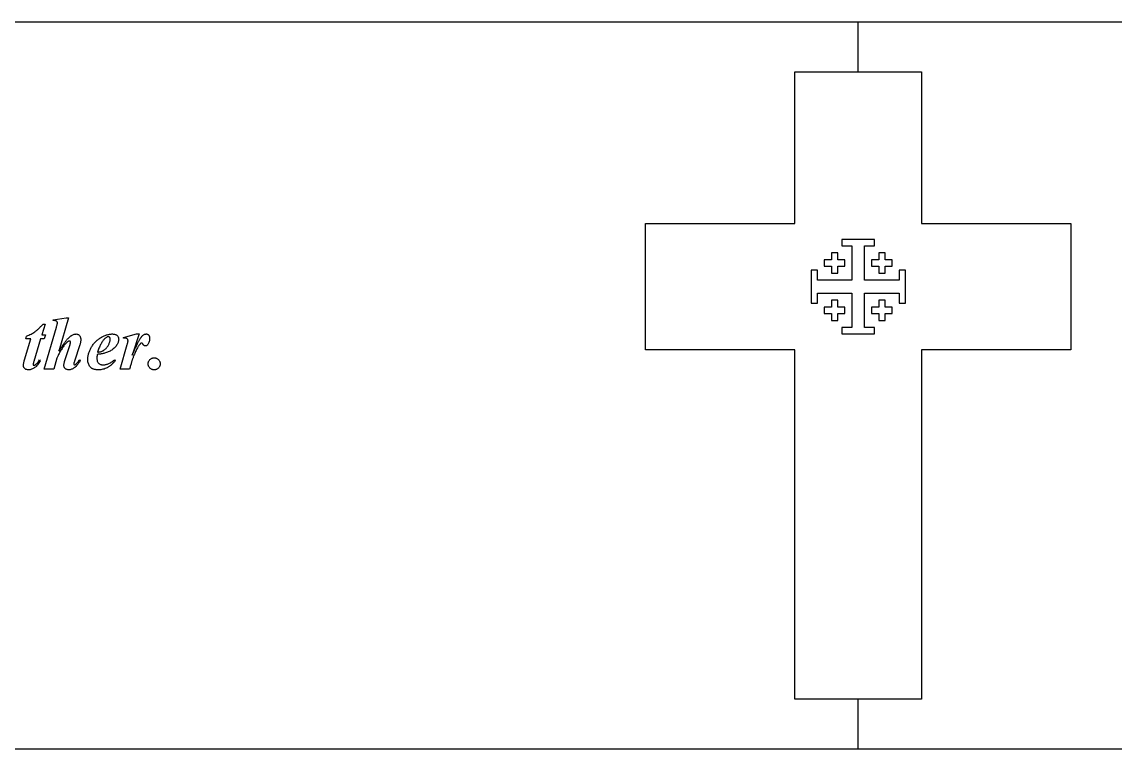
# Model space of a CAD drawing. Header units: inches. Extents: x -17.5 to 0, y -0.6 to 2.9.
# Drawn here: x -12.056 to -7.734, y 0 to 2.875 of the extents above; entities that cross this region are included whole.
import ezdxf

# ---------------------------------------------------------------- set-up
doc = ezdxf.new("R2010")
doc.units = ezdxf.units.IN
doc.header["$MEASUREMENT"] = 0

msp = doc.modelspace()

# ---------------------------------------------------------------- linework, layer by layer
at = {"color": 7, "linetype": 'Continuous', "lineweight": 25}
for p, q in [((-17.375, 2.875), (0, 2.875)), ((-8.75, 2.6781), (-8.75, 2.875)), ((-9, 2.6781), (-8.5, 2.6781)), ((-9, 2.0781), (-9, 2.6781)), ((-8.5, 2.6781), (-8.5, 2.0781)), ((-9.5906, 2.0781), (-9, 2.0781)), ((-9.5906, 1.5781), (-9.5906, 2.0781)), ((-8.5, 2.0781), (-7.9094, 2.0781)), ((-7.9094, 2.0781), (-7.9094, 1.5781)), ((-8.6854, 2.0147), (-8.8146, 2.0147)), ((-8.8146, 2.0147), (-8.8146, 1.9897)), ((-8.8146, 1.9897), (-8.7754, 1.9897)), ((-8.7754, 1.9897), (-8.7754, 1.8535)), ((-8.7246, 1.8535), (-8.7246, 1.9897)), ((-8.7246, 1.9897), (-8.6854, 1.9897)), ((-8.6854, 1.9897), (-8.6854, 2.0147)), ((-8.8309, 1.9621), (-8.856, 1.9621)), ((-8.856, 1.9621), (-8.856, 1.9341)), ((-8.8309, 1.9341), (-8.8309, 1.9621)), ((-8.644, 1.9621), (-8.6691, 1.9621)), ((-8.6691, 1.9621), (-8.6691, 1.9341)), ((-8.644, 1.9341), (-8.644, 1.9621)), ((-8.856, 1.9341), (-8.8839, 1.9341)), ((-8.8839, 1.9341), (-8.8839, 1.9091)), ((-8.8839, 1.9091), (-8.856, 1.9091)), ((-8.856, 1.9091), (-8.856, 1.8811)), ((-8.803, 1.9341), (-8.8309, 1.9341)), ((-8.8309, 1.8811), (-8.8309, 1.9091)), ((-8.8309, 1.9091), (-8.803, 1.9091)), ((-8.803, 1.9091), (-8.803, 1.9341)), ((-8.6691, 1.9341), (-8.697, 1.9341)), ((-8.697, 1.9341), (-8.697, 1.9091)), ((-8.697, 1.9091), (-8.6691, 1.9091)), ((-8.6691, 1.9091), (-8.6691, 1.8811)), ((-8.6161, 1.9341), (-8.644, 1.9341)), ((-8.644, 1.8811), (-8.644, 1.9091)), ((-8.644, 1.9091), (-8.6161, 1.9091)), ((-8.6161, 1.9091), (-8.6161, 1.9341)), ((-8.9115, 1.8928), (-8.9365, 1.8928)), ((-8.9365, 1.8928), (-8.9365, 1.7635)), ((-8.9115, 1.8535), (-8.9115, 1.8928)), ((-8.856, 1.8811), (-8.8309, 1.8811)), ((-8.6691, 1.8811), (-8.644, 1.8811)), ((-8.5635, 1.8928), (-8.5885, 1.8928)), ((-8.5885, 1.8928), (-8.5885, 1.8535)), ((-8.5635, 1.7635), (-8.5635, 1.8928)), ((-8.7754, 1.8535), (-8.9115, 1.8535)), ((-8.5885, 1.8535), (-8.7246, 1.8535)), ((-8.9115, 1.7635), (-8.9115, 1.8028)), ((-8.9115, 1.8028), (-8.7754, 1.8028)), ((-8.856, 1.7752), (-8.856, 1.7472)), ((-8.8309, 1.7752), (-8.856, 1.7752)), ((-8.8309, 1.7472), (-8.8309, 1.7752)), ((-8.7754, 1.8028), (-8.7754, 1.6666)), ((-8.7246, 1.6666), (-8.7246, 1.8028)), ((-8.7246, 1.8028), (-8.5885, 1.8028)), ((-8.644, 1.7752), (-8.6691, 1.7752)), ((-8.6691, 1.7752), (-8.6691, 1.7472)), ((-8.644, 1.7472), (-8.644, 1.7752)), ((-8.5885, 1.8028), (-8.5885, 1.7635)), ((-8.9365, 1.7635), (-8.9115, 1.7635)), ((-8.856, 1.7472), (-8.8839, 1.7472)), ((-8.8839, 1.7472), (-8.8839, 1.7222)), ((-8.803, 1.7472), (-8.8309, 1.7472)), ((-8.803, 1.7222), (-8.803, 1.7472)), ((-8.6691, 1.7472), (-8.697, 1.7472)), ((-8.697, 1.7472), (-8.697, 1.7222)), ((-8.6161, 1.7472), (-8.644, 1.7472)), ((-8.6161, 1.7222), (-8.6161, 1.7472)), ((-8.5885, 1.7635), (-8.5635, 1.7635)), ((-11.9314, 1.6967), (-11.8801, 1.7051)), ((-11.9314, 1.694), (-11.9314, 1.6967)), ((-11.8709, 1.7051), (-11.9093, 1.5733)), ((-11.8801, 1.7051), (-11.8709, 1.7051)), ((-8.8839, 1.7222), (-8.856, 1.7222)), ((-8.856, 1.7222), (-8.856, 1.6942)), ((-8.856, 1.6942), (-8.8309, 1.6942)), ((-8.8309, 1.6942), (-8.8309, 1.7222)), ((-8.8309, 1.7222), (-8.803, 1.7222)), ((-8.697, 1.7222), (-8.6691, 1.7222)), ((-8.6691, 1.7222), (-8.6691, 1.6942)), ((-8.6691, 1.6942), (-8.644, 1.6942)), ((-8.644, 1.6942), (-8.644, 1.7222)), ((-8.644, 1.7222), (-8.6161, 1.7222)), ((-11.9643, 1.6801), (-11.9764, 1.6384)), ((-11.9724, 1.6801), (-11.9643, 1.6801)), ((-11.9675, 1.5023), (-11.9192, 1.668)), ((-8.7754, 1.6666), (-8.8146, 1.6666)), ((-8.8146, 1.6666), (-8.8146, 1.6416)), ((-8.6854, 1.6666), (-8.7246, 1.6666)), ((-8.6854, 1.6416), (-8.6854, 1.6666)), ((-12.0454, 1.5389), (-12.0201, 1.6217)), ((-12.0397, 1.6217), (-12.0369, 1.6329)), ((-12.0201, 1.6217), (-12.0397, 1.6217)), ((-11.9827, 1.6217), (-12.0088, 1.5319)), ((-11.968, 1.6217), (-11.9827, 1.6217)), ((-11.9764, 1.6384), (-11.9629, 1.6384)), ((-11.9629, 1.6384), (-11.968, 1.6217)), ((-11.8858, 1.5357), (-11.8654, 1.5996)), ((-11.6675, 1.5023), (-11.6392, 1.5997)), ((-11.6536, 1.6273), (-11.6026, 1.6412)), ((-11.6536, 1.6245), (-11.6536, 1.6273)), ((-11.5924, 1.6412), (-11.6197, 1.557)), ((-11.6026, 1.6412), (-11.5924, 1.6412)), ((-8.8146, 1.6416), (-8.6854, 1.6416)), ((-11.8268, 1.5977), (-11.8477, 1.5341)), ((-9, 1.5781), (-9.5906, 1.5781)), ((-9, 0.1969), (-9, 1.5781)), ((-7.9094, 1.5781), (-8.5, 1.5781)), ((-8.5, 1.5781), (-8.5, 0.1969)), ((-11.9863, 1.5384), (-11.9835, 1.535)), ((-11.9173, 1.5458), (-11.93, 1.5023)), ((-11.8279, 1.5384), (-11.8251, 1.5352)), ((-11.6897, 1.5384), (-11.6869, 1.5347)), ((-11.93, 1.5023), (-11.9675, 1.5023)), ((-11.63, 1.5023), (-11.6675, 1.5023)), ((-8.5, 0.1969), (-9, 0.1969)), ((-8.75, 0), (-8.75, 0.1969)), ((0, 0), (-17.375, 0))]:
    msp.add_line(p, q, dxfattribs=at)
for points, knots in [([(-11.9181, 1.6911), (-11.9189, 1.6916), (-11.9206, 1.6927), (-11.9238, 1.6936), (-11.9274, 1.6941), (-11.93, 1.694), (-11.9314, 1.694)], [0, 0, 0, 0, 0.204337, 0.435005, 0.69821, 1, 1, 1, 1]), ([(-11.9149, 1.6841), (-11.9149, 1.6848), (-11.915, 1.6862), (-11.9156, 1.6881), (-11.9167, 1.6898), (-11.9176, 1.6907), (-11.9181, 1.6911)], [0, 0, 0, 0, 0.265526, 0.514444, 0.752194, 1, 1, 1, 1]), ([(-12.0369, 1.6329), (-12.0338, 1.6341), (-12.028, 1.6364), (-12.0196, 1.6404), (-12.0119, 1.6447), (-12.0059, 1.6486), (-12.0013, 1.6521), (-11.9976, 1.655), (-11.9939, 1.6583), (-11.9899, 1.6619), (-11.9857, 1.666), (-11.9815, 1.6704), (-11.9769, 1.6751), (-11.9739, 1.6784), (-11.9724, 1.6801)], [0, 0, 0, 0, 0.120172, 0.234507, 0.343418, 0.447385, 0.500336, 0.558038, 0.620076, 0.686978, 0.757998, 0.833949, 0.914855, 1, 1, 1, 1]), ([(-11.9192, 1.668), (-11.9187, 1.6697), (-11.9178, 1.6727), (-11.9167, 1.6771), (-11.9156, 1.6808), (-11.9151, 1.683), (-11.9149, 1.6841)], [0, 0, 0, 0, 0.309608, 0.579825, 0.809543, 1, 1, 1, 1]), ([(-11.8811, 1.6043), (-11.8827, 1.6027), (-11.8858, 1.5993), (-11.8903, 1.5936), (-11.8949, 1.5873), (-11.8994, 1.5802), (-11.9039, 1.5726), (-11.9084, 1.5643), (-11.913, 1.5553), (-11.9158, 1.5491), (-11.9173, 1.5458)], [0, 0, 0, 0, 0.097381, 0.201941, 0.314889, 0.435268, 0.563663, 0.700252, 0.84603, 1, 1, 1, 1]), ([(-11.9093, 1.5733), (-11.9077, 1.5758), (-11.9047, 1.5805), (-11.9004, 1.5872), (-11.8964, 1.5933), (-11.8927, 1.5988), (-11.8894, 1.6037), (-11.8863, 1.6079), (-11.8836, 1.6115), (-11.8819, 1.6137), (-11.8811, 1.6147)], [0, 0, 0, 0, 0.173877, 0.333793, 0.479504, 0.611991, 0.729823, 0.833527, 0.924039, 1, 1, 1, 1]), ([(-11.8811, 1.6147), (-11.8801, 1.616), (-11.878, 1.6184), (-11.8749, 1.6218), (-11.8719, 1.6249), (-11.8691, 1.6277), (-11.8663, 1.6302), (-11.8637, 1.6323), (-11.8612, 1.6342), (-11.858, 1.6362), (-11.8542, 1.6381), (-11.8496, 1.6399), (-11.8451, 1.641), (-11.8421, 1.6411), (-11.8406, 1.6412)], [0, 0, 0, 0, 0.098594, 0.190898, 0.276935, 0.356828, 0.430658, 0.499201, 0.561431, 0.618084, 0.722633, 0.821089, 0.911954, 1, 1, 1, 1]), ([(-11.8674, 1.6134), (-11.8683, 1.6133), (-11.8704, 1.613), (-11.8737, 1.611), (-11.8773, 1.6081), (-11.8798, 1.6057), (-11.8811, 1.6043)], [0, 0, 0, 0, 0.166187, 0.382288, 0.65827, 1, 1, 1, 1]), ([(-11.8635, 1.6092), (-11.8635, 1.6097), (-11.8636, 1.6108), (-11.8646, 1.6121), (-11.8658, 1.6132), (-11.8669, 1.6134), (-11.8674, 1.6134)], [0, 0, 0, 0, 0.253161, 0.511631, 0.767134, 1, 1, 1, 1]), ([(-11.8654, 1.5996), (-11.8651, 1.6006), (-11.8646, 1.6025), (-11.8639, 1.6051), (-11.8636, 1.6073), (-11.8635, 1.6086), (-11.8635, 1.6092)], [0, 0, 0, 0, 0.326208, 0.598677, 0.822608, 1, 1, 1, 1]), ([(-11.8406, 1.6412), (-11.8394, 1.6411), (-11.8371, 1.641), (-11.8338, 1.6397), (-11.8307, 1.6376), (-11.8279, 1.6348), (-11.8257, 1.6314), (-11.824, 1.6273), (-11.823, 1.6227), (-11.8229, 1.6195), (-11.8228, 1.6178)], [0, 0, 0, 0, 0.1081949, 0.2144751, 0.3256744, 0.4448973, 0.5722956, 0.7032144, 0.8456361, 1, 1, 1, 1]), ([(-11.8228, 1.6178), (-11.8229, 1.6164), (-11.823, 1.6133), (-11.8238, 1.6085), (-11.825, 1.6032), (-11.8262, 1.5996), (-11.8268, 1.5977)], [0, 0, 0, 0, 0.209004, 0.443557, 0.70733, 1, 1, 1, 1]), ([(-11.7953, 1.5388), (-11.7952, 1.5409), (-11.7952, 1.5449), (-11.7945, 1.551), (-11.7934, 1.5571), (-11.7919, 1.5632), (-11.79, 1.5693), (-11.7876, 1.5754), (-11.7849, 1.5815), (-11.7817, 1.5875), (-11.7782, 1.5934), (-11.7743, 1.5991), (-11.7701, 1.6044), (-11.7656, 1.6094), (-11.7608, 1.6142), (-11.7557, 1.6186), (-11.7503, 1.6227), (-11.7446, 1.6265), (-11.7387, 1.6299), (-11.7328, 1.6329), (-11.727, 1.6355), (-11.721, 1.6375), (-11.7151, 1.6392), (-11.7092, 1.6403), (-11.7033, 1.6411), (-11.6993, 1.6411), (-11.6973, 1.6412)], [0, 0, 0, 0, 0.039082, 0.078362, 0.117989, 0.158248, 0.199189, 0.24105, 0.28388, 0.328057, 0.3726, 0.416552, 0.459861, 0.503325, 0.546527, 0.59004, 0.633619, 0.677877, 0.721755, 0.764051, 0.805409, 0.845552, 0.884872, 0.923553, 0.962033, 1, 1, 1, 1]), ([(-11.7566, 1.569), (-11.7545, 1.5693), (-11.7507, 1.5699), (-11.7454, 1.571), (-11.7408, 1.5723), (-11.7368, 1.5739), (-11.7332, 1.5757), (-11.7297, 1.5781), (-11.7263, 1.5808), (-11.7229, 1.5841), (-11.7197, 1.5878), (-11.7166, 1.592), (-11.7138, 1.5966), (-11.7113, 1.6017), (-11.7091, 1.6068), (-11.7075, 1.6119), (-11.7066, 1.6168), (-11.7064, 1.62), (-11.7064, 1.6216)], [0, 0, 0, 0, 0.076865, 0.145034, 0.205136, 0.257311, 0.307089, 0.35899, 0.414116, 0.473151, 0.535406, 0.600225, 0.668527, 0.740015, 0.811443, 0.877706, 0.940411, 1, 1, 1, 1]), ([(-11.73, 1.6207), (-11.7314, 1.6192), (-11.7341, 1.6161), (-11.7378, 1.6109), (-11.7414, 1.6053), (-11.7447, 1.599), (-11.748, 1.5923), (-11.751, 1.585), (-11.7539, 1.5772), (-11.7557, 1.5718), (-11.7566, 1.569)], [0, 0, 0, 0, 0.102496, 0.210714, 0.32463, 0.445355, 0.572975, 0.707181, 0.84953, 1, 1, 1, 1]), ([(-11.7144, 1.6301), (-11.7156, 1.6299), (-11.7182, 1.6296), (-11.7221, 1.6277), (-11.7261, 1.6247), (-11.7287, 1.6221), (-11.73, 1.6207)], [0, 0, 0, 0, 0.195013, 0.416861, 0.68378, 1, 1, 1, 1]), ([(-11.6792, 1.5999), (-11.6806, 1.5977), (-11.6835, 1.5933), (-11.6886, 1.5874), (-11.6942, 1.5822), (-11.7004, 1.5777), (-11.7071, 1.5737), (-11.7141, 1.5703), (-11.7215, 1.5673), (-11.7267, 1.5658), (-11.7293, 1.565)], [0, 0, 0, 0, 0.126688, 0.250228, 0.372514, 0.49468, 0.617641, 0.742739, 0.869822, 1, 1, 1, 1]), ([(-11.7064, 1.6216), (-11.7064, 1.6222), (-11.7064, 1.6234), (-11.7069, 1.6251), (-11.7076, 1.6266), (-11.7086, 1.6278), (-11.7098, 1.6289), (-11.7112, 1.6296), (-11.7127, 1.63), (-11.7138, 1.6301), (-11.7144, 1.6301)], [0, 0, 0, 0, 0.142801, 0.272978, 0.397465, 0.51751, 0.637554, 0.753126, 0.873718, 1, 1, 1, 1]), ([(-11.6973, 1.6412), (-11.6954, 1.6411), (-11.6919, 1.641), (-11.6869, 1.6399), (-11.6826, 1.6381), (-11.6792, 1.6355), (-11.6764, 1.6323), (-11.6744, 1.6288), (-11.6733, 1.6248), (-11.6731, 1.622), (-11.6731, 1.6206)], [0, 0, 0, 0, 0.157556, 0.296643, 0.423401, 0.542675, 0.6567, 0.76879, 0.880952, 1, 1, 1, 1]), ([(-11.6731, 1.6206), (-11.6731, 1.6188), (-11.6733, 1.6153), (-11.6745, 1.61), (-11.6764, 1.6048), (-11.6782, 1.6015), (-11.6792, 1.5999)], [0, 0, 0, 0, 0.242528, 0.485953, 0.737487, 1, 1, 1, 1]), ([(-11.6362, 1.6141), (-11.6363, 1.6153), (-11.6363, 1.6175), (-11.6376, 1.6203), (-11.6396, 1.6223), (-11.6418, 1.6234), (-11.6441, 1.6241), (-11.6466, 1.6243), (-11.6499, 1.6245), (-11.6523, 1.6245), (-11.6536, 1.6245)], [0, 0, 0, 0, 0.150745, 0.274893, 0.388689, 0.507831, 0.584565, 0.690788, 0.829821, 1, 1, 1, 1]), ([(-11.6392, 1.5997), (-11.6387, 1.6014), (-11.6379, 1.6043), (-11.637, 1.6084), (-11.6364, 1.6116), (-11.6362, 1.6134), (-11.6362, 1.6141)], [0, 0, 0, 0, 0.350075, 0.630908, 0.849316, 1, 1, 1, 1]), ([(-11.5852, 1.6042), (-11.5857, 1.6038), (-11.5871, 1.6029), (-11.589, 1.601), (-11.5911, 1.5984), (-11.5936, 1.5952), (-11.5964, 1.5911), (-11.5993, 1.5858), (-11.6026, 1.5794), (-11.606, 1.5721), (-11.6094, 1.5646), (-11.6125, 1.5573), (-11.6152, 1.5507), (-11.6172, 1.5455), (-11.6187, 1.5412), (-11.62, 1.5375), (-11.6213, 1.5331), (-11.6228, 1.5281), (-11.6244, 1.5225), (-11.6262, 1.5163), (-11.628, 1.5095), (-11.6294, 1.5048), (-11.63, 1.5023)], [0, 0, 0, 0, 0.018512, 0.042511, 0.072038, 0.107513, 0.150611, 0.204319, 0.267951, 0.342632, 0.41874, 0.488356, 0.551653, 0.608652, 0.63804, 0.673035, 0.713772, 0.759641, 0.811495, 0.868854, 0.93162, 1, 1, 1, 1]), ([(-11.6197, 1.557), (-11.6186, 1.5595), (-11.6166, 1.5644), (-11.6134, 1.5715), (-11.6104, 1.5783), (-11.6075, 1.5847), (-11.6047, 1.5907), (-11.602, 1.5964), (-11.5994, 1.6017), (-11.5969, 1.6066), (-11.5945, 1.6112), (-11.5922, 1.6154), (-11.59, 1.6192), (-11.5878, 1.6226), (-11.5859, 1.6257), (-11.5839, 1.6284), (-11.5821, 1.6308), (-11.5809, 1.6322), (-11.5803, 1.6328)], [0, 0, 0, 0, 0.095301, 0.18648, 0.272875, 0.354696, 0.432414, 0.506037, 0.574896, 0.639227, 0.699262, 0.755246, 0.806323, 0.853838, 0.896685, 0.935191, 0.96984, 1, 1, 1, 1]), ([(-11.5822, 1.6051), (-11.5827, 1.605), (-11.5837, 1.6049), (-11.5847, 1.6044), (-11.5852, 1.6042)], [0, 0, 0, 0, 0.471736, 1, 1, 1, 1]), ([(-11.5672, 1.594), (-11.5681, 1.594), (-11.5698, 1.5941), (-11.5722, 1.595), (-11.5743, 1.5965), (-11.5758, 1.5986), (-11.5769, 1.6007), (-11.5781, 1.6023), (-11.5789, 1.6035), (-11.5798, 1.6044), (-11.5809, 1.6049), (-11.5817, 1.605), (-11.5822, 1.6051)], [0, 0, 0, 0, 0.137153, 0.261675, 0.387414, 0.520635, 0.64693, 0.748142, 0.820248, 0.868457, 0.935312, 1, 1, 1, 1]), ([(-11.5803, 1.6328), (-11.5791, 1.6341), (-11.5767, 1.6365), (-11.5726, 1.6392), (-11.5684, 1.6409), (-11.5655, 1.6411), (-11.564, 1.6412)], [0, 0, 0, 0, 0.283236, 0.539118, 0.77285, 1, 1, 1, 1]), ([(-11.5576, 1.6001), (-11.5583, 1.5992), (-11.5596, 1.5975), (-11.562, 1.5955), (-11.5645, 1.5942), (-11.5663, 1.594), (-11.5672, 1.594)], [0, 0, 0, 0, 0.2943087, 0.5496681, 0.7775797, 1, 1, 1, 1]), ([(-11.564, 1.6412), (-11.5631, 1.6411), (-11.5612, 1.6411), (-11.5587, 1.6401), (-11.5563, 1.6387), (-11.5544, 1.6367), (-11.5527, 1.6342), (-11.5516, 1.6312), (-11.5509, 1.6278), (-11.5509, 1.6253), (-11.5508, 1.624)], [0, 0, 0, 0, 0.1163793, 0.2257611, 0.3346185, 0.4480798, 0.5692364, 0.6973677, 0.8410742, 1, 1, 1, 1]), ([(-11.5508, 1.624), (-11.5509, 1.6218), (-11.5511, 1.6173), (-11.5524, 1.611), (-11.5544, 1.6052), (-11.5565, 1.6018), (-11.5576, 1.6001)], [0, 0, 0, 0, 0.270819, 0.525376, 0.765551, 1, 1, 1, 1]), ([(-11.7579, 1.5606), (-11.7581, 1.5591), (-11.7584, 1.556), (-11.7588, 1.5517), (-11.7591, 1.5478), (-11.7591, 1.5454), (-11.7592, 1.5442)], [0, 0, 0, 0, 0.289329, 0.553966, 0.789077, 1, 1, 1, 1]), ([(-11.7293, 1.565), (-11.7312, 1.5645), (-11.7353, 1.5635), (-11.742, 1.5623), (-11.7496, 1.5614), (-11.755, 1.5609), (-11.7579, 1.5606)], [0, 0, 0, 0, 0.20459, 0.439082, 0.704993, 1, 1, 1, 1]), ([(-12.0496, 1.5161), (-12.0496, 1.5176), (-12.0494, 1.5211), (-12.0486, 1.5265), (-12.0473, 1.5325), (-12.0461, 1.5367), (-12.0454, 1.5389)], [0, 0, 0, 0, 0.205405, 0.439032, 0.704171, 1, 1, 1, 1]), ([(-12.029, 1.4995), (-12.0305, 1.4996), (-12.0335, 1.4997), (-12.0376, 1.5006), (-12.0412, 1.502), (-12.0443, 1.504), (-12.0466, 1.5066), (-12.0484, 1.5094), (-12.0494, 1.5127), (-12.0495, 1.5149), (-12.0496, 1.5161)], [0, 0, 0, 0, 0.156482, 0.296729, 0.42572, 0.547555, 0.663201, 0.773821, 0.884124, 1, 1, 1, 1]), ([(-11.9835, 1.535), (-11.9852, 1.5321), (-11.9883, 1.5266), (-11.9937, 1.5192), (-11.9993, 1.513), (-12.0052, 1.5081), (-12.0112, 1.5043), (-12.0171, 1.5015), (-12.023, 1.4998), (-12.027, 1.4996), (-12.029, 1.4995)], [0, 0, 0, 0, 0.164549, 0.315664, 0.452911, 0.579345, 0.695512, 0.802853, 0.903381, 1, 1, 1, 1]), ([(-12.0088, 1.5319), (-12.0091, 1.5306), (-12.0098, 1.5281), (-12.0106, 1.5247), (-12.0112, 1.5218), (-12.0112, 1.52), (-12.0113, 1.5192)], [0, 0, 0, 0, 0.315165, 0.585756, 0.812505, 1, 1, 1, 1]), ([(-12.0113, 1.5192), (-12.0112, 1.519), (-12.0109, 1.5184), (-12.0099, 1.518), (-12.0086, 1.5177), (-12.0075, 1.5176), (-12.007, 1.5176)], [0, 0, 0, 0, 0.146229, 0.373492, 0.681429, 1, 1, 1, 1]), ([(-12.007, 1.5176), (-12.0062, 1.5177), (-12.0043, 1.5179), (-12.0027, 1.5191), (-12.0019, 1.5197)], [0, 0, 0, 0, 0.456588, 1, 1, 1, 1]), ([(-12.0019, 1.5197), (-12.0007, 1.5207), (-11.9981, 1.523), (-11.9944, 1.5273), (-11.9903, 1.5325), (-11.9877, 1.5363), (-11.9863, 1.5384)], [0, 0, 0, 0, 0.193516, 0.424759, 0.692792, 1, 1, 1, 1]), ([(-11.8897, 1.517), (-11.8897, 1.5182), (-11.8895, 1.5209), (-11.8887, 1.5252), (-11.8875, 1.5303), (-11.8864, 1.5338), (-11.8858, 1.5357)], [0, 0, 0, 0, 0.190139, 0.419159, 0.688586, 1, 1, 1, 1]), ([(-11.8704, 1.4995), (-11.8718, 1.4996), (-11.8746, 1.4997), (-11.8784, 1.5006), (-11.8818, 1.5022), (-11.8847, 1.5044), (-11.8869, 1.507), (-11.8885, 1.5101), (-11.8896, 1.5134), (-11.8897, 1.5158), (-11.8897, 1.517)], [0, 0, 0, 0, 0.147064, 0.281475, 0.406087, 0.527604, 0.646379, 0.76039, 0.878051, 1, 1, 1, 1]), ([(-11.8251, 1.5352), (-11.8261, 1.5336), (-11.8281, 1.5304), (-11.8312, 1.5259), (-11.8342, 1.5218), (-11.8372, 1.5181), (-11.8402, 1.5147), (-11.8431, 1.5118), (-11.8461, 1.5093), (-11.8497, 1.5065), (-11.8543, 1.5038), (-11.8598, 1.5014), (-11.8651, 1.4998), (-11.8686, 1.4996), (-11.8704, 1.4995)], [0, 0, 0, 0, 0.096691, 0.187562, 0.272718, 0.351723, 0.426334, 0.494711, 0.55819, 0.616931, 0.724725, 0.823275, 0.914478, 1, 1, 1, 1]), ([(-11.8477, 1.5341), (-11.8481, 1.5328), (-11.8489, 1.5305), (-11.8497, 1.5273), (-11.8503, 1.5249), (-11.8504, 1.5235), (-11.8505, 1.5229)], [0, 0, 0, 0, 0.346514, 0.630526, 0.845425, 1, 1, 1, 1]), ([(-11.8505, 1.5229), (-11.8504, 1.5224), (-11.8503, 1.5215), (-11.8494, 1.5204), (-11.8483, 1.5196), (-11.8473, 1.5194), (-11.8469, 1.5194)], [0, 0, 0, 0, 0.23457, 0.489642, 0.757668, 1, 1, 1, 1]), ([(-11.8469, 1.5194), (-11.8462, 1.5195), (-11.8448, 1.5196), (-11.8437, 1.5204), (-11.8431, 1.5208)], [0, 0, 0, 0, 0.473439, 1, 1, 1, 1]), ([(-11.8431, 1.5208), (-11.8422, 1.5215), (-11.8404, 1.523), (-11.8378, 1.5256), (-11.8351, 1.5288), (-11.8333, 1.5311), (-11.8324, 1.5324)], [0, 0, 0, 0, 0.20907, 0.444263, 0.707529, 1, 1, 1, 1]), ([(-11.8324, 1.5324), (-11.8322, 1.5328), (-11.8315, 1.5336), (-11.8305, 1.535), (-11.8293, 1.5366), (-11.8284, 1.5378), (-11.8279, 1.5384)], [0, 0, 0, 0, 0.1848501, 0.4144598, 0.6808095, 1, 1, 1, 1]), ([(-11.7532, 1.4995), (-11.7551, 1.4995), (-11.7588, 1.4996), (-11.7641, 1.5002), (-11.7689, 1.5011), (-11.7733, 1.5024), (-11.7772, 1.504), (-11.7807, 1.5061), (-11.7837, 1.5085), (-11.787, 1.5122), (-11.7903, 1.5174), (-11.7932, 1.5241), (-11.795, 1.5313), (-11.7952, 1.5363), (-11.7953, 1.5388)], [0, 0, 0, 0, 0.0872439, 0.1676407, 0.242272, 0.3112444, 0.3760439, 0.436772, 0.4945502, 0.5516101, 0.6633884, 0.7732089, 0.8847291, 1, 1, 1, 1]), ([(-11.7592, 1.5442), (-11.7591, 1.5424), (-11.759, 1.5389), (-11.7577, 1.534), (-11.7557, 1.5295), (-11.7528, 1.5258), (-11.7493, 1.5227), (-11.745, 1.5206), (-11.7403, 1.5192), (-11.737, 1.519), (-11.7352, 1.519)], [0, 0, 0, 0, 0.138619, 0.267658, 0.388404, 0.508312, 0.626725, 0.744958, 0.866809, 1, 1, 1, 1]), ([(-11.6869, 1.5347), (-11.6883, 1.5332), (-11.6909, 1.5301), (-11.695, 1.5259), (-11.699, 1.522), (-11.703, 1.5184), (-11.707, 1.5152), (-11.711, 1.5123), (-11.7149, 1.5097), (-11.7201, 1.5069), (-11.7268, 1.5039), (-11.7353, 1.5014), (-11.7441, 1.4998), (-11.7501, 1.4996), (-11.7532, 1.4995)], [0, 0, 0, 0, 0.0791, 0.154916, 0.227172, 0.295979, 0.361898, 0.424661, 0.484745, 0.542227, 0.654471, 0.766987, 0.881447, 1, 1, 1, 1]), ([(-11.7352, 1.519), (-11.7335, 1.519), (-11.7299, 1.5191), (-11.7247, 1.52), (-11.7194, 1.5213), (-11.714, 1.5232), (-11.7085, 1.5259), (-11.7025, 1.5293), (-11.6962, 1.5335), (-11.692, 1.5367), (-11.6897, 1.5384)], [0, 0, 0, 0, 0.10426, 0.209667, 0.317162, 0.427674, 0.547407, 0.683078, 0.833212, 1, 1, 1, 1]), ([(-11.5564, 1.5231), (-11.5563, 1.5247), (-11.5562, 1.5278), (-11.5548, 1.5323), (-11.5526, 1.5363), (-11.5496, 1.5399), (-11.546, 1.543), (-11.5419, 1.5451), (-11.5375, 1.5465), (-11.5344, 1.5467), (-11.5329, 1.5467)], [0, 0, 0, 0, 0.128284, 0.250644, 0.372807, 0.50021, 0.62836, 0.750523, 0.872883, 1, 1, 1, 1]), ([(-11.5329, 1.4995), (-11.5344, 1.4996), (-11.5375, 1.4997), (-11.5419, 1.5011), (-11.546, 1.5033), (-11.5496, 1.5063), (-11.5526, 1.5099), (-11.5548, 1.514), (-11.5562, 1.5184), (-11.5563, 1.5215), (-11.5564, 1.5231)], [0, 0, 0, 0, 0.1271169, 0.2494768, 0.37164, 0.49979, 0.6271929, 0.7493562, 0.8717161, 1, 1, 1, 1]), ([(-11.5329, 1.5467), (-11.5313, 1.5467), (-11.5281, 1.5465), (-11.5237, 1.5451), (-11.5195, 1.543), (-11.516, 1.5399), (-11.5129, 1.5364), (-11.5108, 1.5323), (-11.5094, 1.5278), (-11.5092, 1.5247), (-11.5092, 1.5231)], [0, 0, 0, 0, 0.1288914, 0.2518405, 0.3745068, 0.5012086, 0.6288046, 0.7504398, 0.8722706, 1, 1, 1, 1]), ([(-11.5092, 1.5231), (-11.5092, 1.5215), (-11.5094, 1.5184), (-11.5108, 1.514), (-11.513, 1.5099), (-11.5161, 1.5063), (-11.5196, 1.5033), (-11.5237, 1.5011), (-11.5282, 1.4998), (-11.5313, 1.4996), (-11.5329, 1.4995)], [0, 0, 0, 0, 0.1279016, 0.2498968, 0.3728118, 0.5005799, 0.628348, 0.7501471, 0.873262, 1, 1, 1, 1])]:
    msp.add_open_spline(points, degree=3, knots=knots, dxfattribs=at)

doc.saveas('drawing.dxf')
